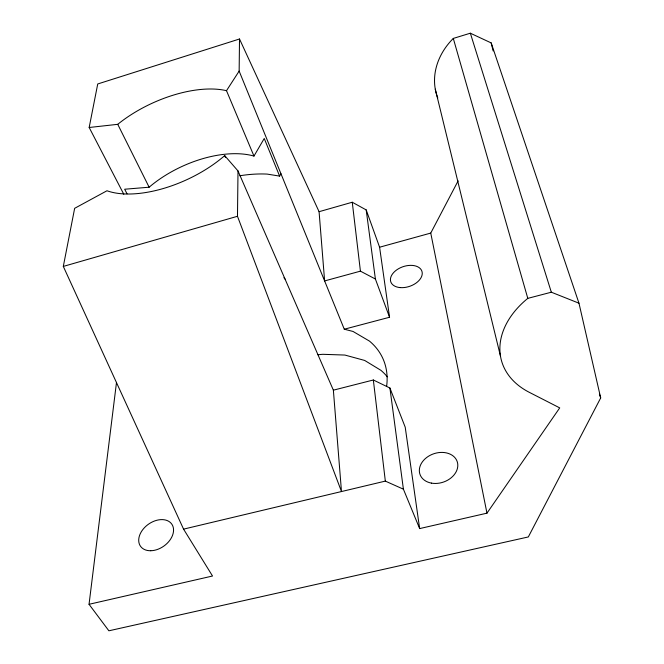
<?xml version="1.0" encoding="UTF-8"?>
<svg xmlns="http://www.w3.org/2000/svg" width="664" height="664" viewBox="0 0 664 664"><rect width="100%" height="100%" fill="white"/><g stroke="black" fill="none" stroke-linecap="round" stroke-linejoin="round"><path stroke-width="1" d="M238.002 170.938L333.369 390.175L341.487 491.543L237.48 216.281L238.002 170.938L224.698 155.617A86.195 41.965 -24.8 0 1 106.979 190.759L74.65 208.322L63.312 266.413L183.563 529.133L212.522 576.02L89.042 604.298L116.499 382.389M386.647 386.199A100.745 68.533 -25.6 0 0 369.45 341.088L353.024 331.452L344.284 329.219L239.148 71.081L239.513 38.993L97.733 83.963L89.175 127.488L123.819 194.286M437.792 97.998A66.35 55.452 -23.2 0 1 453.296 38.421L470.344 33.2L491.177 42.919L578.975 303.199L600.688 397.935L528.328 536.944L108.879 630.8L89.042 604.298M333.369 390.175L373.342 379.991L389.917 388.025L403.405 489.177L419.648 528.586L486.969 513.164L430.753 233.081L458.127 180.874M239.895 175.752A108.996 61.536 -25 0 1 267.152 174.093L279.619 176.101L280.947 173.702M127.048 193.838L124.674 189.223L149.134 187.215A82.527 44.214 -24.9 0 1 253.972 156.073L264.239 138.477L279.619 176.101M89.175 127.488L117.735 124.326A86.195 41.965 -24.8 0 1 226.499 90.686L239.148 71.081M486.969 513.164L559.719 407.887L529.225 392.291A89.673 62.607 -15.4 0 1 527.797 298.368L453.296 38.421M63.312 266.413L237.48 216.281M389.56 317.251L375.392 279.013L360.428 271.153L324.621 280.93L319.077 211.691L352.26 202.238L366.188 209.907L379.592 247.216L389.56 317.251L344.284 329.219M379.592 247.216L430.753 233.081M527.797 298.368L551.327 292.21L578.975 303.199M183.563 529.133L385.336 481.109L403.405 489.177M283.935 277.71L285.047 279.087M117.735 124.326L149.134 187.215M239.513 38.993L319.077 211.691M224.698 155.617L225.528 157.501M226.499 90.686L253.972 156.073M389.917 388.025L405.214 427.184L419.648 528.586M599.401 394.001L600.688 397.935M470.344 33.2L551.327 292.21M491.177 42.919L493.153 50.945M435.285 89.167L500.498 356.203M366.188 209.907L375.392 279.013M352.26 202.238L360.428 271.153M373.342 379.991L385.336 481.109M317.948 354.75A98.496 69.097 -25.7 0 1 322.878 354.31L344.89 355.057L364.669 360.444L380.912 370.321A98.496 69.097 -25.7 0 1 387.328 376.82M150.745 550.738A19.165 13.38 -35.5 0 0 173.179 527.116A19.165 13.38 -35.5 0 0 144.47 527.656A19.165 13.38 -35.5 0 0 150.745 550.738M431.401 483.11A19.688 14.973 -18.9 0 0 457.62 463.198A19.688 14.973 -18.9 0 0 426.686 457.496A19.688 14.973 -18.9 0 0 431.401 483.11M400.068 287.587A16.434 10.358 -18.9 0 0 422.138 272.124A16.434 10.358 -18.9 0 0 396.815 269.816A16.434 10.358 -18.9 0 0 400.068 287.587"/></g></svg>
